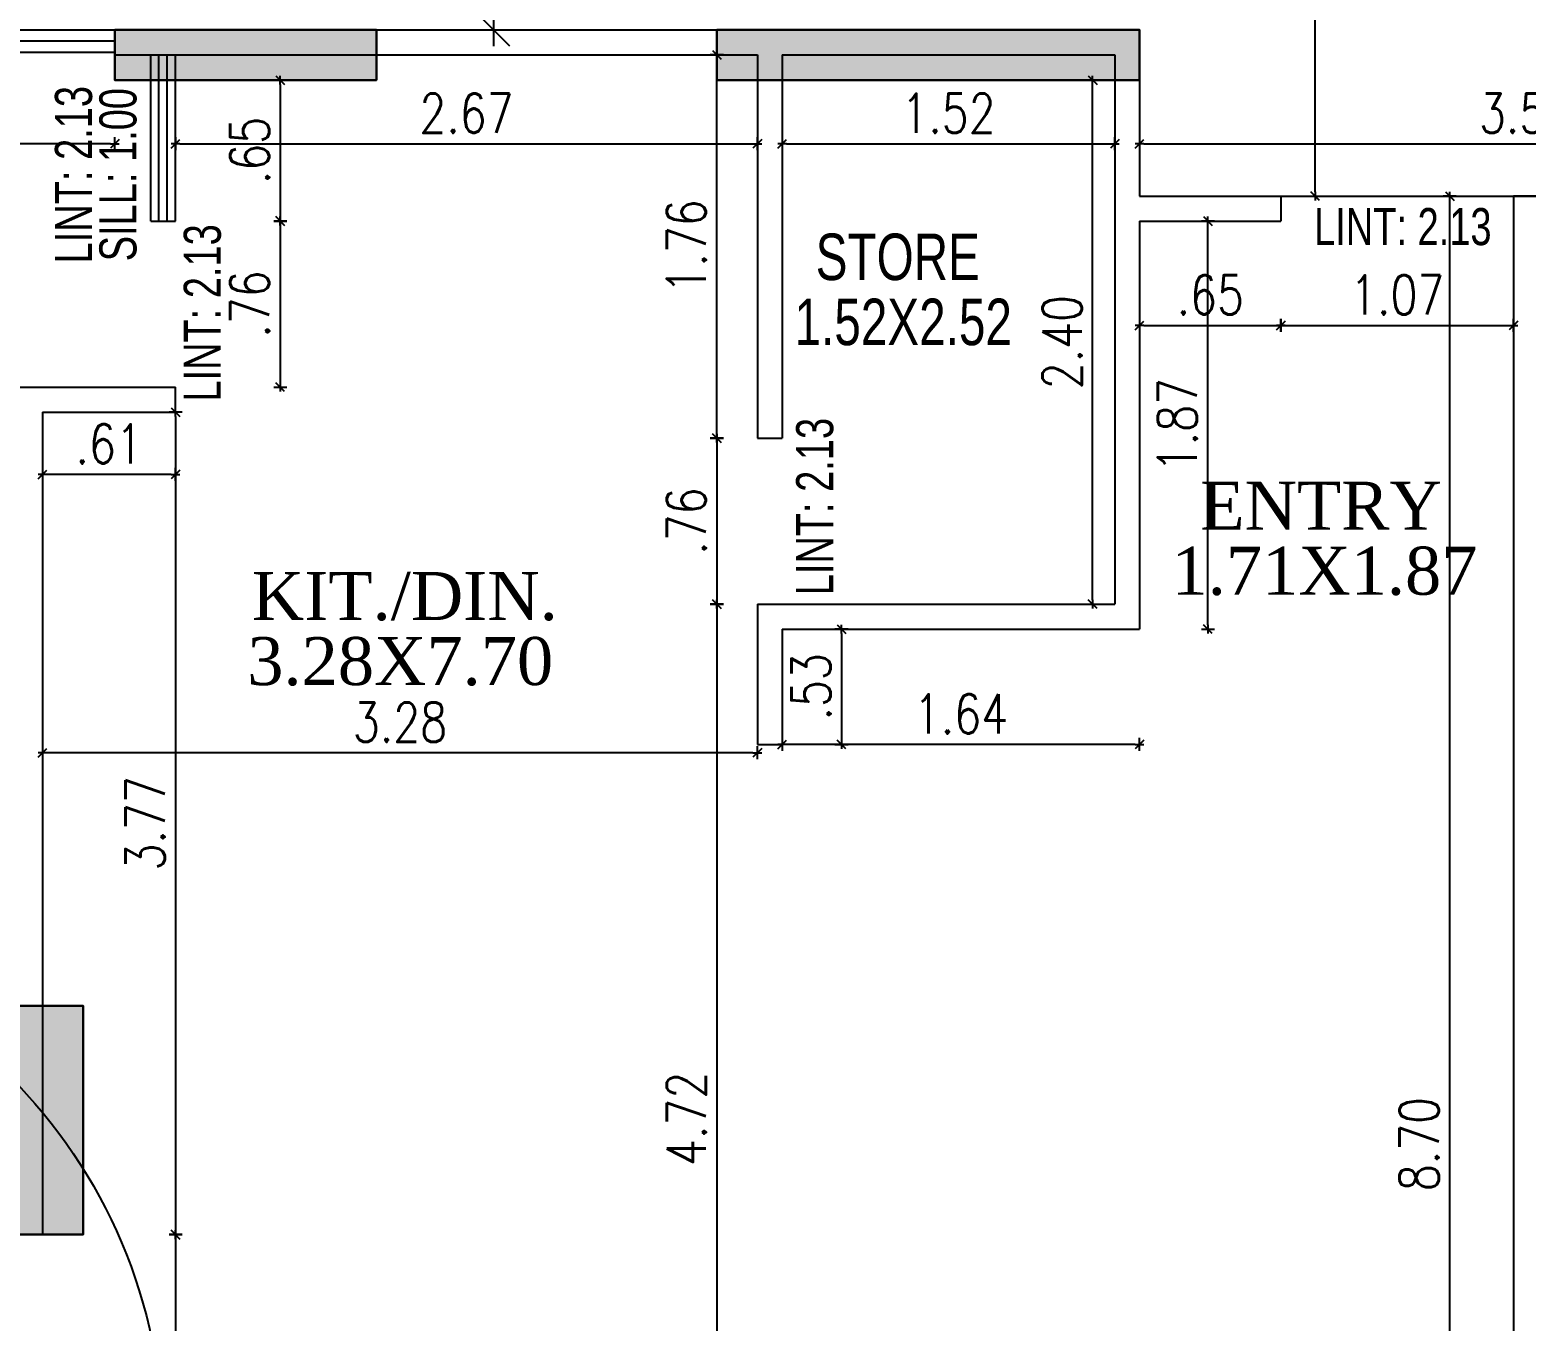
# Model space of a CAD drawing. Header units: inches. Extents: x 14235 to 14499, y 0 to 2549.
# Drawn here: x 14299.22 to 14306.08, y 2358.93 to 2364.85 of the extents above; entities that cross this region are included whole.
import ezdxf
from ezdxf.enums import TextEntityAlignment as Align

# ---------------------------------------------------------------- set-up
doc = ezdxf.new("R2010")
doc.units = ezdxf.units.IN
doc.header["$LTSCALE"] = 0.25
doc.header["$MEASUREMENT"] = 0
doc.header["$PDMODE"] = 35
for name, color, linetype in [('dimension', 7, 'Continuous'), ('steel', 251, 'Continuous'), ('text-large', 7, 'Continuous'), ('wall', 7, 'Continuous'), ('windows', 106, 'Continuous'), ('WORK TEX', 6, 'Continuous'), ('WORKING DIM', 7, 'Continuous')]:
    doc.layers.add(name, color=color, linetype=linetype)
doc.layers.add('P-COL', color=7, linetype='Continuous', lineweight=30)
doc.layers.add('P-COLHAT', color=8, linetype='Continuous', lineweight=25)
doc.styles.add('ARIAL', font='TIMES_0.TTF')
doc.styles.add('ARL', font='swisscl_0.ttf')
doc.styles.add('romans', font='romans.shx', dxfattribs={"width": 0.8})
doc.dimstyles.new('121', dxfattribs={"dimscale": 0.1, "dimtxt": 1.8, "dimasz": 0.2, "dimexe": 0.03125, "dimexo": 0.25, "dimgap": 0.5, "dimtad": 1, "dimzin": 4, "dimdsep": 46, "dimtxsty": 'romans', "dimblk1": 'MINITICK', "dimblk2": 'MINITICK', "dimsah": 1, "dimcen": 1, "dimse1": 1, "dimse2": 1, "dimclrd": 252, "dimclre": 256, "dimclrt": 7, "dimadec": 3, "dimazin": 0, "dimtfac": 0.8, "dimtix": 1, "dimtmove": 2, "dimatfit": 3, "dimfxl": 0, "dimtolj": 1, "dimtzin": 3, "dimarcsym": 0})
doc.dimstyles.new('minitick-100', dxfattribs={"dimscale": 0.1, "dimtxt": 2, "dimasz": 0.75, "dimexe": 0.03125, "dimexo": 0.25, "dimgap": 0.5, "dimtad": 1, "dimzin": 4, "dimdsep": 46, "dimtxsty": 'romans', "dimblk1": 'MINITICK', "dimblk2": 'MINITICK', "dimsah": 1, "dimcen": 1, "dimse1": 1, "dimse2": 1, "dimclrd": 252, "dimclre": 256, "dimclrt": 256, "dimadec": 3, "dimazin": 0, "dimtfac": 0.8, "dimtix": 1, "dimtmove": 2, "dimatfit": 3, "dimfxl": 0, "dimtolj": 1, "dimtzin": 3, "dimarcsym": 0})

# ---------------------------------------------------------------- blocks, each defined once
blk = doc.blocks.new('MINITICK')
at = {"color": 7}
for p, q in [((1, 1), (-1, -1)), ((0, -1.5), (0, 1.5)), ((-1, 0), (1, 0))]:
    blk.add_line(p, q, dxfattribs=at)
blk = doc.blocks.new('*D149')
at = {"layer": 'Defpoints', "color": 0, "ltscale": 10, "transparency": 16777216}
for p in [(14301.6099, 2366.8526), (14301.3473, 2364.8518), (14301.6099, 2364.8518)]:
    blk.add_point(p, dxfattribs=at)
at = {"layer": 'dimension', "color": 252, "lineweight": -2, "ltscale": 10, "transparency": 16777216}
blk.add_line((14301.3473, 2366.7776), (14301.3473, 2364.9268), dxfattribs=at)
at = {"layer": 'dimension', "color": 252, "lineweight": -2, "ltscale": 10, "transparency": 16777216, "xscale": 0.07500000000000001, "yscale": 0.07500000000000001, "zscale": 0.07500000000000001}
for p, rotation in [((14301.3473, 2366.8526), 90), ((14301.3473, 2364.8518), 270)]:
    blk.add_blockref('MINITICK', p, dxfattribs=dict(at, rotation=rotation))
at = {"layer": 'dimension', "ltscale": 10, "transparency": 16777216, "insert": (14301.1973, 2365.8522), "char_height": 0.2, "attachment_point": 5, "rotation": 90, "style": 'romans'}
blk.add_mtext('\\A1;2.00', dxfattribs=at)
blk = doc.blocks.new('B')
at = {"layer": 'P-COLHAT', "lineweight": 30}
for points in [[(4.1463, -13.2006), (4.1463, -13.4306), (5.3463, -13.4306), (5.3463, -13.2006)], [(6.9076, -13.2006), (6.9076, -13.4306), (8.8463, -13.4306), (8.8463, -13.2006)], [(3.7015, -17.6765), (4.0015, -17.6765), (4.0015, -18.7265), (3.7015, -18.7265)]]:
    blk.add_hatch(color=256, dxfattribs=at).paths.add_polyline_path(points)
at = {"layer": 'P-COL'}
for points in [[(4.1463, -13.2006), (4.1463, -13.4306), (5.3463, -13.4306), (5.3463, -13.2006)], [(6.9076, -13.2006), (6.9076, -13.4306), (8.8463, -13.4306), (8.8463, -13.2006)], [(3.7015, -17.6765), (4.0015, -17.6765), (4.0015, -18.7265), (3.7015, -18.7265)]]:
    blk.add_lwpolyline(points, close=True, dxfattribs=at)
blk = doc.blocks.new('*D256')
at = {"layer": 'Defpoints', "color": 0, "transparency": 16777216}
for p in [(14305.1148, 2369.6155), (14305.4913, 2369.6155), (14305.4913, 2364.0896)]:
    blk.add_point(p, dxfattribs=at)
at = {"layer": 'WORKING DIM', "color": 252, "lineweight": -2, "transparency": 16777216}
blk.add_line((14305.1148, 2364.1096), (14305.1148, 2369.5955), dxfattribs=at)
at = {"layer": 'WORKING DIM', "color": 252, "lineweight": -2, "transparency": 16777216, "xscale": 0.02, "yscale": 0.02, "zscale": 0.02}
for p, rotation in [((14305.1148, 2369.6155), 90), ((14305.1148, 2364.0896), 270)]:
    blk.add_blockref('MINITICK', p, dxfattribs=dict(at, rotation=rotation))
at = {"layer": 'WORKING DIM', "color": 7, "transparency": 16777216, "insert": (14304.9748, 2366.8526), "char_height": 0.18, "attachment_point": 5, "rotation": 90, "style": 'romans'}
blk.add_mtext('\\A1;5.53', dxfattribs=at)
blk = doc.blocks.new('*D264')
at = {"layer": 'Defpoints', "color": 0, "transparency": 16777216}
for p in [(14297.3739, 2364.6218), (14299.6099, 2364.6218), (14297.3739, 2364.3295)]:
    blk.add_point(p, dxfattribs=at)
at = {"layer": 'WORKING DIM', "color": 252, "lineweight": -2, "transparency": 16777216}
blk.add_line((14299.5899, 2364.3295), (14297.3939, 2364.3295), dxfattribs=at)
at = {"layer": 'WORKING DIM', "color": 252, "lineweight": -2, "transparency": 16777216, "xscale": 0.02, "yscale": 0.02, "zscale": 0.02, "rotation": 180}
blk.add_blockref('MINITICK', (14297.3739, 2364.3295), dxfattribs=at)
at = {"layer": 'WORKING DIM', "color": 252, "lineweight": -2, "transparency": 16777216, "xscale": 0.02, "yscale": 0.02, "zscale": 0.02}
blk.add_blockref('MINITICK', (14299.6099, 2364.3295), dxfattribs=at)
at = {"layer": 'WORKING DIM', "color": 7, "transparency": 16777216, "insert": (14298.4919, 2364.4695), "char_height": 0.18, "attachment_point": 5, "style": 'romans'}
blk.add_mtext('\\A1;2.24', dxfattribs=at)
blk = doc.blocks.new('*D266')
at = {"layer": 'Defpoints', "color": 0, "transparency": 16777216}
for p in [(14299.8129, 2364.6218), (14299.7748, 2363.9753), (14300.3689, 2363.9753)]:
    blk.add_point(p, dxfattribs=at)
at = {"layer": 'WORKING DIM', "color": 252, "lineweight": -2, "transparency": 16777216}
blk.add_line((14300.3689, 2364.6018), (14300.3689, 2363.9953), dxfattribs=at)
at = {"layer": 'WORKING DIM', "color": 252, "lineweight": -2, "transparency": 16777216, "xscale": 0.02, "yscale": 0.02, "zscale": 0.02}
for p, rotation in [((14300.3689, 2364.6218), 90), ((14300.3689, 2363.9753), 270)]:
    blk.add_blockref('MINITICK', p, dxfattribs=dict(at, rotation=rotation))
at = {"layer": 'WORKING DIM', "color": 7, "transparency": 16777216, "insert": (14300.2289, 2364.2985), "char_height": 0.18, "attachment_point": 5, "rotation": 90, "style": 'romans'}
blk.add_mtext('\\A1;.65', dxfattribs=at)
blk = doc.blocks.new('*D267')
at = {"layer": 'Defpoints', "color": 0, "transparency": 16777216}
for p in [(14299.2794, 2363.0988), (14299.8892, 2363.0988), (14299.2794, 2362.8129)]:
    blk.add_point(p, dxfattribs=at)
at = {"layer": 'WORKING DIM', "color": 252, "lineweight": -2, "transparency": 16777216}
blk.add_line((14299.8692, 2362.8129), (14299.2994, 2362.8129), dxfattribs=at)
at = {"layer": 'WORKING DIM', "color": 252, "lineweight": -2, "transparency": 16777216, "xscale": 0.02, "yscale": 0.02, "zscale": 0.02, "rotation": 180}
blk.add_blockref('MINITICK', (14299.2794, 2362.8129), dxfattribs=at)
at = {"layer": 'WORKING DIM', "color": 252, "lineweight": -2, "transparency": 16777216, "xscale": 0.02, "yscale": 0.02, "zscale": 0.02}
blk.add_blockref('MINITICK', (14299.8892, 2362.8129), dxfattribs=at)
at = {"layer": 'WORKING DIM', "color": 7, "transparency": 16777216, "insert": (14299.5843, 2362.9529), "char_height": 0.18, "attachment_point": 5, "style": 'romans'}
blk.add_mtext('\\A1;.61', dxfattribs=at)
blk = doc.blocks.new('*D269')
at = {"layer": 'Defpoints', "color": 0, "transparency": 16777216}
for p in [(14299.8892, 2363.9753), (14299.8892, 2363.2131), (14300.3689, 2363.2131)]:
    blk.add_point(p, dxfattribs=at)
at = {"layer": 'WORKING DIM', "color": 252, "lineweight": -2, "transparency": 16777216}
blk.add_line((14300.3689, 2363.9553), (14300.3689, 2363.2331), dxfattribs=at)
at = {"layer": 'WORKING DIM', "color": 252, "lineweight": -2, "transparency": 16777216, "xscale": 0.02, "yscale": 0.02, "zscale": 0.02}
for p, rotation in [((14300.3689, 2363.9753), 90), ((14300.3689, 2363.2131), 270)]:
    blk.add_blockref('MINITICK', p, dxfattribs=dict(at, rotation=rotation))
at = {"layer": 'WORKING DIM', "color": 7, "transparency": 16777216, "insert": (14300.2289, 2363.5942), "char_height": 0.18, "attachment_point": 5, "rotation": 90, "style": 'romans'}
blk.add_mtext('\\A1;.76', dxfattribs=at)
blk = doc.blocks.new('*D270')
at = {"layer": 'Defpoints', "color": 0, "transparency": 16777216}
for p in [(14299.8892, 2364.5556), (14302.5568, 2364.5556), (14302.5568, 2364.3295)]:
    blk.add_point(p, dxfattribs=at)
at = {"layer": 'WORKING DIM', "color": 252, "lineweight": -2, "transparency": 16777216}
blk.add_line((14299.9092, 2364.3295), (14302.5368, 2364.3295), dxfattribs=at)
at = {"layer": 'WORKING DIM', "color": 252, "lineweight": -2, "transparency": 16777216, "xscale": 0.02, "yscale": 0.02, "zscale": 0.02, "rotation": 180}
blk.add_blockref('MINITICK', (14299.8892, 2364.3295), dxfattribs=at)
at = {"layer": 'WORKING DIM', "color": 252, "lineweight": -2, "transparency": 16777216, "xscale": 0.02, "yscale": 0.02, "zscale": 0.02}
blk.add_blockref('MINITICK', (14302.5568, 2364.3295), dxfattribs=at)
at = {"layer": 'WORKING DIM', "color": 7, "transparency": 16777216, "insert": (14301.223, 2364.4695), "char_height": 0.18, "attachment_point": 5, "style": 'romans'}
blk.add_mtext('\\A1;2.67', dxfattribs=at)
blk = doc.blocks.new('*D271')
at = {"layer": 'Defpoints', "color": 0, "transparency": 16777216}
for p in [(14302.0035, 2364.7375), (14302.3712, 2364.7375), (14302.5568, 2362.9797)]:
    blk.add_point(p, dxfattribs=at)
at = {"layer": 'WORKING DIM', "color": 252, "lineweight": -2, "transparency": 16777216}
blk.add_line((14302.3712, 2362.9997), (14302.3712, 2364.7175), dxfattribs=at)
at = {"layer": 'WORKING DIM', "color": 252, "lineweight": -2, "transparency": 16777216, "xscale": 0.02, "yscale": 0.02, "zscale": 0.02}
for p, rotation in [((14302.3712, 2364.7375), 90), ((14302.3712, 2362.9797), 270)]:
    blk.add_blockref('MINITICK', p, dxfattribs=dict(at, rotation=rotation))
at = {"layer": 'WORKING DIM', "color": 7, "transparency": 16777216, "insert": (14302.2312, 2363.8586), "char_height": 0.18, "attachment_point": 5, "rotation": 90, "style": 'romans'}
blk.add_mtext('\\A1;1.76', dxfattribs=at)
blk = doc.blocks.new('*D272')
at = {"layer": 'Defpoints', "color": 0, "transparency": 16777216}
for p in [(14302.6712, 2362.9797), (14302.3712, 2362.2175), (14302.6712, 2362.2175)]:
    blk.add_point(p, dxfattribs=at)
at = {"layer": 'WORKING DIM', "color": 252, "lineweight": -2, "transparency": 16777216}
blk.add_line((14302.3712, 2362.9597), (14302.3712, 2362.2375), dxfattribs=at)
at = {"layer": 'WORKING DIM', "color": 252, "lineweight": -2, "transparency": 16777216, "xscale": 0.02, "yscale": 0.02, "zscale": 0.02}
for p, rotation in [((14302.3712, 2362.9797), 90), ((14302.3712, 2362.2175), 270)]:
    blk.add_blockref('MINITICK', p, dxfattribs=dict(at, rotation=rotation))
at = {"layer": 'WORKING DIM', "color": 7, "transparency": 16777216, "insert": (14302.2312, 2362.5986), "char_height": 0.18, "attachment_point": 5, "rotation": 90, "style": 'romans'}
blk.add_mtext('\\A1;.76', dxfattribs=at)
blk = doc.blocks.new('*D273')
at = {"layer": 'Defpoints', "color": 0, "transparency": 16777216}
for p in [(14299.2794, 2363.0988), (14299.2794, 2359.3259), (14299.8892, 2359.3259)]:
    blk.add_point(p, dxfattribs=at)
at = {"layer": 'WORKING DIM', "color": 252, "lineweight": -2, "transparency": 16777216}
blk.add_line((14299.8892, 2363.0788), (14299.8892, 2359.3459), dxfattribs=at)
at = {"layer": 'WORKING DIM', "color": 252, "lineweight": -2, "transparency": 16777216, "xscale": 0.02, "yscale": 0.02, "zscale": 0.02}
for p, rotation in [((14299.8892, 2363.0988), 90), ((14299.8892, 2359.3259), 270)]:
    blk.add_blockref('MINITICK', p, dxfattribs=dict(at, rotation=rotation))
at = {"layer": 'WORKING DIM', "color": 7, "transparency": 16777216, "insert": (14299.7492, 2361.2123), "char_height": 0.18, "attachment_point": 5, "rotation": 90, "style": 'romans'}
blk.add_mtext('\\A1;3.77', dxfattribs=at)
blk = doc.blocks.new('*D274')
at = {"layer": 'Defpoints', "color": 0, "transparency": 16777216}
for p in [(14302.6712, 2364.5451), (14304.1956, 2364.5451), (14304.1956, 2364.3295)]:
    blk.add_point(p, dxfattribs=at)
at = {"layer": 'WORKING DIM', "color": 252, "lineweight": -2, "transparency": 16777216}
blk.add_line((14302.6912, 2364.3295), (14304.1756, 2364.3295), dxfattribs=at)
at = {"layer": 'WORKING DIM', "color": 252, "lineweight": -2, "transparency": 16777216, "xscale": 0.02, "yscale": 0.02, "zscale": 0.02, "rotation": 180}
blk.add_blockref('MINITICK', (14302.6712, 2364.3295), dxfattribs=at)
at = {"layer": 'WORKING DIM', "color": 252, "lineweight": -2, "transparency": 16777216, "xscale": 0.02, "yscale": 0.02, "zscale": 0.02}
blk.add_blockref('MINITICK', (14304.1956, 2364.3295), dxfattribs=at)
at = {"layer": 'WORKING DIM', "color": 7, "transparency": 16777216, "insert": (14303.4334, 2364.4695), "char_height": 0.18, "attachment_point": 5, "style": 'romans'}
blk.add_mtext('\\A1;1.52', dxfattribs=at)
blk = doc.blocks.new('*D275')
at = {"layer": 'Defpoints', "color": 0, "transparency": 16777216}
for p in [(14303.688, 2364.6218), (14304.0944, 2364.6218), (14303.688, 2362.2175)]:
    blk.add_point(p, dxfattribs=at)
at = {"layer": 'WORKING DIM', "color": 252, "lineweight": -2, "transparency": 16777216}
blk.add_line((14304.0944, 2362.2375), (14304.0944, 2364.6018), dxfattribs=at)
at = {"layer": 'WORKING DIM', "color": 252, "lineweight": -2, "transparency": 16777216, "xscale": 0.02, "yscale": 0.02, "zscale": 0.02}
for p, rotation in [((14304.0944, 2364.6218), 90), ((14304.0944, 2362.2175), 270)]:
    blk.add_blockref('MINITICK', p, dxfattribs=dict(at, rotation=rotation))
at = {"layer": 'WORKING DIM', "color": 7, "transparency": 16777216, "insert": (14303.9544, 2363.4196), "char_height": 0.18, "attachment_point": 5, "rotation": 90, "style": 'romans'}
blk.add_mtext('\\A1;2.40', dxfattribs=at)
blk = doc.blocks.new('*D276')
at = {"layer": 'Defpoints', "color": 0, "transparency": 16777216}
for p in [(14304.3099, 2363.9753), (14304.9578, 2363.9753), (14304.9578, 2363.4963)]:
    blk.add_point(p, dxfattribs=at)
at = {"layer": 'WORKING DIM', "color": 252, "lineweight": -2, "transparency": 16777216}
blk.add_line((14304.3299, 2363.4963), (14304.9378, 2363.4963), dxfattribs=at)
at = {"layer": 'WORKING DIM', "color": 252, "lineweight": -2, "transparency": 16777216, "xscale": 0.02, "yscale": 0.02, "zscale": 0.02, "rotation": 180}
blk.add_blockref('MINITICK', (14304.3099, 2363.4963), dxfattribs=at)
at = {"layer": 'WORKING DIM', "color": 252, "lineweight": -2, "transparency": 16777216, "xscale": 0.02, "yscale": 0.02, "zscale": 0.02}
blk.add_blockref('MINITICK', (14304.9578, 2363.4963), dxfattribs=at)
at = {"layer": 'WORKING DIM', "color": 7, "transparency": 16777216, "insert": (14304.6338, 2363.6363), "char_height": 0.18, "attachment_point": 5, "style": 'romans'}
blk.add_mtext('\\A1;.65', dxfattribs=at)
blk = doc.blocks.new('*D277')
at = {"layer": 'Defpoints', "color": 0, "transparency": 16777216}
for p in [(14304.9578, 2364.0324), (14306.0248, 2364.0324), (14306.0248, 2363.4963)]:
    blk.add_point(p, dxfattribs=at)
at = {"layer": 'WORKING DIM', "color": 252, "lineweight": -2, "transparency": 16777216}
blk.add_line((14304.9778, 2363.4963), (14306.0048, 2363.4963), dxfattribs=at)
at = {"layer": 'WORKING DIM', "color": 252, "lineweight": -2, "transparency": 16777216, "xscale": 0.02, "yscale": 0.02, "zscale": 0.02, "rotation": 180}
blk.add_blockref('MINITICK', (14304.9578, 2363.4963), dxfattribs=at)
at = {"layer": 'WORKING DIM', "color": 252, "lineweight": -2, "transparency": 16777216, "xscale": 0.02, "yscale": 0.02, "zscale": 0.02}
blk.add_blockref('MINITICK', (14306.0248, 2363.4963), dxfattribs=at)
at = {"layer": 'WORKING DIM', "color": 7, "transparency": 16777216, "insert": (14305.4913, 2363.6363), "char_height": 0.18, "attachment_point": 5, "style": 'romans'}
blk.add_mtext('\\A1;1.07', dxfattribs=at)
blk = doc.blocks.new('*D278')
at = {"layer": 'Defpoints', "color": 0, "transparency": 16777216}
for p in [(14304.3099, 2363.9753), (14304.6229, 2363.9753), (14304.3099, 2362.1031)]:
    blk.add_point(p, dxfattribs=at)
at = {"layer": 'WORKING DIM', "color": 252, "lineweight": -2, "transparency": 16777216}
blk.add_line((14304.6229, 2362.1231), (14304.6229, 2363.9553), dxfattribs=at)
at = {"layer": 'WORKING DIM', "color": 252, "lineweight": -2, "transparency": 16777216, "xscale": 0.02, "yscale": 0.02, "zscale": 0.02}
for p, rotation in [((14304.6229, 2363.9753), 90), ((14304.6229, 2362.1031), 270)]:
    blk.add_blockref('MINITICK', p, dxfattribs=dict(at, rotation=rotation))
at = {"layer": 'WORKING DIM', "color": 7, "transparency": 16777216, "insert": (14304.4829, 2363.0392), "char_height": 0.18, "attachment_point": 5, "rotation": 90, "style": 'romans'}
blk.add_mtext('\\A1;1.87', dxfattribs=at)
blk = doc.blocks.new('*D279')
at = {"layer": 'Defpoints', "color": 0, "transparency": 16777216}
for p in [(14302.6712, 2362.1031), (14304.3099, 2362.1031), (14302.6712, 2361.5744)]:
    blk.add_point(p, dxfattribs=at)
at = {"layer": 'WORKING DIM', "color": 252, "lineweight": -2, "transparency": 16777216}
blk.add_line((14304.2899, 2361.5744), (14302.6912, 2361.5744), dxfattribs=at)
at = {"layer": 'WORKING DIM', "color": 252, "lineweight": -2, "transparency": 16777216, "xscale": 0.02, "yscale": 0.02, "zscale": 0.02, "rotation": 180}
blk.add_blockref('MINITICK', (14302.6712, 2361.5744), dxfattribs=at)
at = {"layer": 'WORKING DIM', "color": 252, "lineweight": -2, "transparency": 16777216, "xscale": 0.02, "yscale": 0.02, "zscale": 0.02}
blk.add_blockref('MINITICK', (14304.3099, 2361.5744), dxfattribs=at)
at = {"layer": 'WORKING DIM', "color": 7, "transparency": 16777216, "insert": (14303.4905, 2361.7144), "char_height": 0.18, "attachment_point": 5, "style": 'romans'}
blk.add_mtext('\\A1;1.64', dxfattribs=at)
blk = doc.blocks.new('*D280')
at = {"layer": 'Defpoints', "color": 0, "transparency": 16777216}
for p in [(14302.6712, 2362.1031), (14302.6712, 2361.5744), (14302.9428, 2361.5744)]:
    blk.add_point(p, dxfattribs=at)
at = {"layer": 'WORKING DIM', "color": 252, "lineweight": -2, "transparency": 16777216}
blk.add_line((14302.9428, 2362.0831), (14302.9428, 2361.5944), dxfattribs=at)
at = {"layer": 'WORKING DIM', "color": 252, "lineweight": -2, "transparency": 16777216, "xscale": 0.02, "yscale": 0.02, "zscale": 0.02}
for p, rotation in [((14302.9428, 2362.1031), 90), ((14302.9428, 2361.5744), 270)]:
    blk.add_blockref('MINITICK', p, dxfattribs=dict(at, rotation=rotation))
at = {"layer": 'WORKING DIM', "color": 7, "transparency": 16777216, "insert": (14302.8028, 2361.8388), "char_height": 0.18, "attachment_point": 5, "rotation": 90, "style": 'romans'}
blk.add_mtext('\\A1;.53', dxfattribs=at)
blk = doc.blocks.new('*D281')
at = {"layer": 'Defpoints', "color": 0, "transparency": 16777216}
for p in [(14302.5568, 2362.2175), (14302.3712, 2357.4966), (14302.614, 2357.4966)]:
    blk.add_point(p, dxfattribs=at)
at = {"layer": 'WORKING DIM', "color": 252, "lineweight": -2, "transparency": 16777216}
blk.add_line((14302.3712, 2362.1975), (14302.3712, 2357.5166), dxfattribs=at)
at = {"layer": 'WORKING DIM', "color": 252, "lineweight": -2, "transparency": 16777216, "xscale": 0.02, "yscale": 0.02, "zscale": 0.02}
for p, rotation in [((14302.3712, 2362.2175), 90), ((14302.3712, 2357.4966), 270)]:
    blk.add_blockref('MINITICK', p, dxfattribs=dict(at, rotation=rotation))
at = {"layer": 'WORKING DIM', "color": 7, "transparency": 16777216, "insert": (14302.2312, 2359.857), "char_height": 0.18, "attachment_point": 5, "rotation": 90, "style": 'romans'}
blk.add_mtext('\\A1;4.72', dxfattribs=at)
blk = doc.blocks.new('*D282')
at = {"layer": 'Defpoints', "color": 0, "transparency": 16777216}
for p in [(14305.7318, 2364.0896), (14305.8334, 2364.0896), (14305.8334, 2355.3931)]:
    blk.add_point(p, dxfattribs=at)
at = {"layer": 'WORKING DIM', "color": 252, "lineweight": -2, "transparency": 16777216}
blk.add_line((14305.7318, 2355.4131), (14305.7318, 2364.0696), dxfattribs=at)
at = {"layer": 'WORKING DIM', "color": 252, "lineweight": -2, "transparency": 16777216, "xscale": 0.02, "yscale": 0.02, "zscale": 0.02}
for p, rotation in [((14305.7318, 2364.0896), 90), ((14305.7318, 2355.3931), 270)]:
    blk.add_blockref('MINITICK', p, dxfattribs=dict(at, rotation=rotation))
at = {"layer": 'WORKING DIM', "color": 7, "transparency": 16777216, "insert": (14305.5918, 2359.7414), "char_height": 0.18, "attachment_point": 5, "rotation": 90, "style": 'romans'}
blk.add_mtext('\\A1;8.70', dxfattribs=at)
blk = doc.blocks.new('*D305')
at = {"layer": 'Defpoints', "color": 0, "transparency": 16777216}
for p in [(14299.4651, 2359.3259), (14299.4651, 2357.4966), (14299.8892, 2357.4966)]:
    blk.add_point(p, dxfattribs=at)
at = {"layer": 'WORKING DIM', "color": 252, "lineweight": -2, "transparency": 16777216}
blk.add_line((14299.8892, 2359.3059), (14299.8892, 2357.5166), dxfattribs=at)
at = {"layer": 'WORKING DIM', "color": 252, "lineweight": -2, "transparency": 16777216, "xscale": 0.02, "yscale": 0.02, "zscale": 0.02}
for p, rotation in [((14299.8892, 2359.3259), 90), ((14299.8892, 2357.4966), 270)]:
    blk.add_blockref('MINITICK', p, dxfattribs=dict(at, rotation=rotation))
at = {"layer": 'WORKING DIM', "color": 7, "transparency": 16777216, "insert": (14299.7492, 2358.4113), "char_height": 0.18, "attachment_point": 5, "rotation": 90, "style": 'romans'}
blk.add_mtext('\\A1;1.83', dxfattribs=at)
blk = doc.blocks.new('*D311')
at = {"layer": 'Defpoints', "color": 0, "transparency": 16777216}
for p in [(14304.3099, 2364.4707), (14307.8541, 2364.4707), (14307.8541, 2364.3295)]:
    blk.add_point(p, dxfattribs=at)
at = {"layer": 'WORKING DIM', "color": 252, "lineweight": -2, "transparency": 16777216}
blk.add_line((14304.3299, 2364.3295), (14307.8341, 2364.3295), dxfattribs=at)
at = {"layer": 'WORKING DIM', "color": 252, "lineweight": -2, "transparency": 16777216, "xscale": 0.02, "yscale": 0.02, "zscale": 0.02, "rotation": 180}
blk.add_blockref('MINITICK', (14304.3099, 2364.3295), dxfattribs=at)
at = {"layer": 'WORKING DIM', "color": 252, "lineweight": -2, "transparency": 16777216, "xscale": 0.02, "yscale": 0.02, "zscale": 0.02}
blk.add_blockref('MINITICK', (14307.8541, 2364.3295), dxfattribs=at)
at = {"layer": 'WORKING DIM', "color": 7, "transparency": 16777216, "insert": (14306.082, 2364.4695), "char_height": 0.18, "attachment_point": 5, "style": 'romans'}
blk.add_mtext('\\A1;3.54', dxfattribs=at)
blk = doc.blocks.new('*D363')
at = {"layer": 'Defpoints', "color": 0, "transparency": 16777216}
for p in [(14299.2794, 2361.8959), (14302.5568, 2361.8959), (14299.2794, 2361.5363)]:
    blk.add_point(p, dxfattribs=at)
at = {"layer": 'WORKING DIM', "color": 252, "lineweight": -2, "transparency": 16777216}
blk.add_line((14302.5368, 2361.5363), (14299.2994, 2361.5363), dxfattribs=at)
at = {"layer": 'WORKING DIM', "color": 252, "lineweight": -2, "transparency": 16777216, "xscale": 0.02, "yscale": 0.02, "zscale": 0.02, "rotation": 180}
blk.add_blockref('MINITICK', (14299.2794, 2361.5363), dxfattribs=at)
at = {"layer": 'WORKING DIM', "color": 252, "lineweight": -2, "transparency": 16777216, "xscale": 0.02, "yscale": 0.02, "zscale": 0.02}
blk.add_blockref('MINITICK', (14302.5568, 2361.5363), dxfattribs=at)
at = {"layer": 'WORKING DIM', "color": 7, "transparency": 16777216, "insert": (14300.9181, 2361.6763), "char_height": 0.18, "attachment_point": 5, "style": 'romans'}
blk.add_mtext('\\A1;3.28', dxfattribs=at)

msp = doc.modelspace()

# ---------------------------------------------------------------- linework, layer by layer
at = {"layer": 'steel'}
for p, q in [((14297.3739, 2364.8518), (14299.6099, 2364.8518)), ((14297.3739, 2364.801), (14299.6099, 2364.801)), ((14297.3739, 2364.7502), (14299.6099, 2364.7502))]:
    msp.add_line(p, q, dxfattribs=at)
at = {"layer": 'wall'}
for p, q in [((14299.6099, 2364.7375), (14299.6099, 2364.8518)), ((14299.6099, 2364.8518), (14304.3099, 2364.8518)), ((14304.3099, 2364.8518), (14304.3099, 2364.0896)), ((14299.6099, 2364.7375), (14302.5568, 2364.7375)), ((14302.5568, 2364.7375), (14302.5568, 2362.9797)), ((14302.6712, 2364.7375), (14302.6712, 2362.9797)), ((14302.6712, 2364.7375), (14304.1956, 2364.7375)), ((14304.1956, 2364.7375), (14304.1956, 2362.2175)), ((14304.3099, 2364.0896), (14304.9578, 2364.0896)), ((14304.9578, 2364.0896), (14304.9578, 2363.9753)), ((14304.9578, 2364.0896), (14306.0248, 2364.0896)), ((14306.1392, 2364.0896), (14306.0248, 2364.0896)), ((14306.0248, 2364.0896), (14306.0248, 2353.457)), ((14306.0248, 2364.0896), (14306.1392, 2364.0896)), ((14299.7748, 2363.9753), (14299.8892, 2363.9753)), ((14304.3099, 2363.9753), (14304.3099, 2362.1031)), ((14304.3099, 2363.9753), (14304.9578, 2363.9753)), ((14297.3739, 2363.2131), (14299.8892, 2363.2131)), ((14299.8892, 2363.0988), (14299.8892, 2363.2131)), ((14299.2794, 2363.0988), (14299.8892, 2363.0988)), ((14299.2794, 2363.0988), (14299.2794, 2359.3259)), ((14302.5568, 2362.9797), (14302.6712, 2362.9797)), ((14302.5568, 2362.2175), (14304.1956, 2362.2175)), ((14302.5568, 2362.2175), (14302.5568, 2361.5744)), ((14302.6712, 2362.1031), (14304.3099, 2362.1031)), ((14302.6712, 2362.1031), (14302.6712, 2361.5744)), ((14302.5568, 2361.5744), (14302.6712, 2361.5744)), ((14299.2794, 2359.3259), (14299.1651, 2359.3259))]:
    msp.add_line(p, q, dxfattribs=at)
at = {"layer": 'wall', "color": 2}
msp.add_circle((14297.4255, 2358.3529), 2.4053, dxfattribs=at)
at = {"layer": 'windows'}
for p, q in [((14299.7748, 2363.9753), (14299.7748, 2364.7375)), ((14299.8129, 2363.9753), (14299.8129, 2364.7375)), ((14299.8511, 2363.9753), (14299.8511, 2364.7375)), ((14299.8892, 2363.9753), (14299.8892, 2364.7375))]:
    msp.add_line(p, q, dxfattribs=at)

# ---------------------------------------------------------------- block references
at = {"layer": 'P-COL'}
msp.add_blockref('B', (14295.4636, 2378.0524), dxfattribs=at)

# ---------------------------------------------------------------- texts
at = {"layer": 'text-large'}
for s, height, style, p in [('STORE', 0.21325, 'ARL', (14303.2008, 2363.811)), ('1.52X2.52', 0.21325, 'ARL', (14303.2259, 2363.5125)), ('ENTRY', 0.22, 'ARIAL', (14305.142, 2362.6697)), ('1.71X1.87', 0.22, 'ARIAL', (14305.1576, 2362.3712)), ('KIT./DIN.', 0.22, 'ARIAL', (14300.9404, 2362.2553)), ('3.28X7.70', 0.22, 'ARIAL', (14300.9193, 2361.9568))]:
    msp.add_text(s, height=height, dxfattribs=dict(at, style=style)).set_placement(p, align=Align.MIDDLE_CENTER)
at = {"layer": 'WORK TEX', "style": 'ARL'}
for s, p in [('LINT: 2.13', (14299.4208, 2364.1878)), ('SILL: 1.00', (14299.6246, 2364.1878)), ('LINT: 2.13', (14300.0115, 2363.5537)), ('LINT: 2.13', (14302.8196, 2362.6654))]:
    msp.add_text(s, height=0.17, rotation=90, dxfattribs=at).set_placement(p, align=Align.MIDDLE_CENTER)
msp.add_text('LINT: 2.13', height=0.17, dxfattribs=at).set_placement((14305.5168, 2363.9497), align=Align.MIDDLE_CENTER)

# ---------------------------------------------------------------- dimensions: what is measured, and where the dimension line sits
at = {"layer": 'dimension', "ltscale": 10}
dim = msp.add_linear_dim(base=(14301.3473, 2364.8518), p1=(14301.6099, 2366.8526), p2=(14301.6099, 2364.8518), angle=90, dimstyle='minitick-100', dxfattribs=at)
dim.commit()
dim.dimension.update_dxf_attribs({"geometry": '*D149', "text_midpoint": (14301.1973, 2365.8522)})
at = {"layer": 'WORKING DIM'}
for base, p1, p2, angle, picture, middle in [((14305.1148, 2369.6155), (14305.4913, 2364.0896), (14305.4913, 2369.6155), 90, '*D256', (14304.9748, 2366.8526)), ((14302.3712, 2364.7375), (14302.5568, 2362.9797), (14302.0035, 2364.7375), 90, '*D271', (14302.2312, 2363.8586)), ((14300.3689, 2363.9753), (14299.8129, 2364.6218), (14299.7748, 2363.9753), 90, '*D266', (14300.2289, 2364.2985)), ((14304.0944, 2364.6218), (14303.688, 2362.2175), (14303.688, 2364.6218), 90, '*D275', (14303.9544, 2363.4196)), ((14305.7318, 2364.0896), (14305.8334, 2355.3931), (14305.8334, 2364.0896), 90, '*D282', (14305.5918, 2359.7414)), ((14300.3689, 2363.2131), (14299.8892, 2363.9753), (14299.8892, 2363.2131), 90, '*D269', (14300.2289, 2363.5942)), ((14304.6229, 2363.9753), (14304.3099, 2362.1031), (14304.3099, 2363.9753), 90, '*D278', (14304.4829, 2363.0392)), ((14299.8892, 2359.3259), (14299.2794, 2363.0988), (14299.2794, 2359.3259), 90, '*D273', (14299.7492, 2361.2123)), ((14302.3712, 2362.2175), (14302.6712, 2362.9797), (14302.6712, 2362.2175), 90, '*D272', (14302.2312, 2362.5986)), ((14302.3712, 2357.4966), (14302.5568, 2362.2175), (14302.614, 2357.4966), 90, '*D281', (14302.2312, 2359.857)), ((14302.9428, 2361.5744), (14302.6712, 2362.1031), (14302.6712, 2361.5744), 90, '*D280', (14302.8028, 2361.8388)), ((14299.2794, 2361.5363), (14302.5568, 2361.8959), (14299.2794, 2361.8959), 180, '*D363', (14300.9181, 2361.6763)), ((14299.8892, 2357.4966), (14299.4651, 2359.3259), (14299.4651, 2357.4966), 90, '*D305', (14299.7492, 2358.4113))]:
    dim = msp.add_linear_dim(base=base, p1=p1, p2=p2, angle=angle, dimstyle='121', override={"dimfxl": 0.18, "dimfxlon": 1}, dxfattribs=at)
    dim.commit()
    dim.dimension.update_dxf_attribs({"geometry": picture, "text_midpoint": middle})
for base, p1, p2, picture, middle in [((14297.3739, 2364.3295), (14299.6099, 2364.6218), (14297.3739, 2364.6218), '*D264', (14298.4919, 2364.4695)), ((14302.5568, 2364.3295), (14299.8892, 2364.5556), (14302.5568, 2364.5556), '*D270', (14301.223, 2364.4695)), ((14304.1956, 2364.3295), (14302.6712, 2364.5451), (14304.1956, 2364.5451), '*D274', (14303.4334, 2364.4695)), ((14307.8541, 2364.3295), (14304.3099, 2364.4707), (14307.8541, 2364.4707), '*D311', (14306.082, 2364.4695)), ((14306.0248, 2363.4963), (14304.9578, 2364.0324), (14306.0248, 2364.0324), '*D277', (14305.4913, 2363.6363)), ((14304.9578, 2363.4963), (14304.3099, 2363.9753), (14304.9578, 2363.9753), '*D276', (14304.6338, 2363.6363)), ((14299.2794, 2362.8129), (14299.8892, 2363.0988), (14299.2794, 2363.0988), '*D267', (14299.5843, 2362.9529)), ((14302.6712, 2361.5744), (14304.3099, 2362.1031), (14302.6712, 2362.1031), '*D279', (14303.4905, 2361.7144))]:
    dim = msp.add_linear_dim(base=base, p1=p1, p2=p2, dimstyle='121', override={"dimfxl": 0.18, "dimfxlon": 1}, dxfattribs=at)
    dim.commit()
    dim.dimension.update_dxf_attribs({"geometry": picture, "text_midpoint": middle})

doc.saveas('drawing.dxf')
